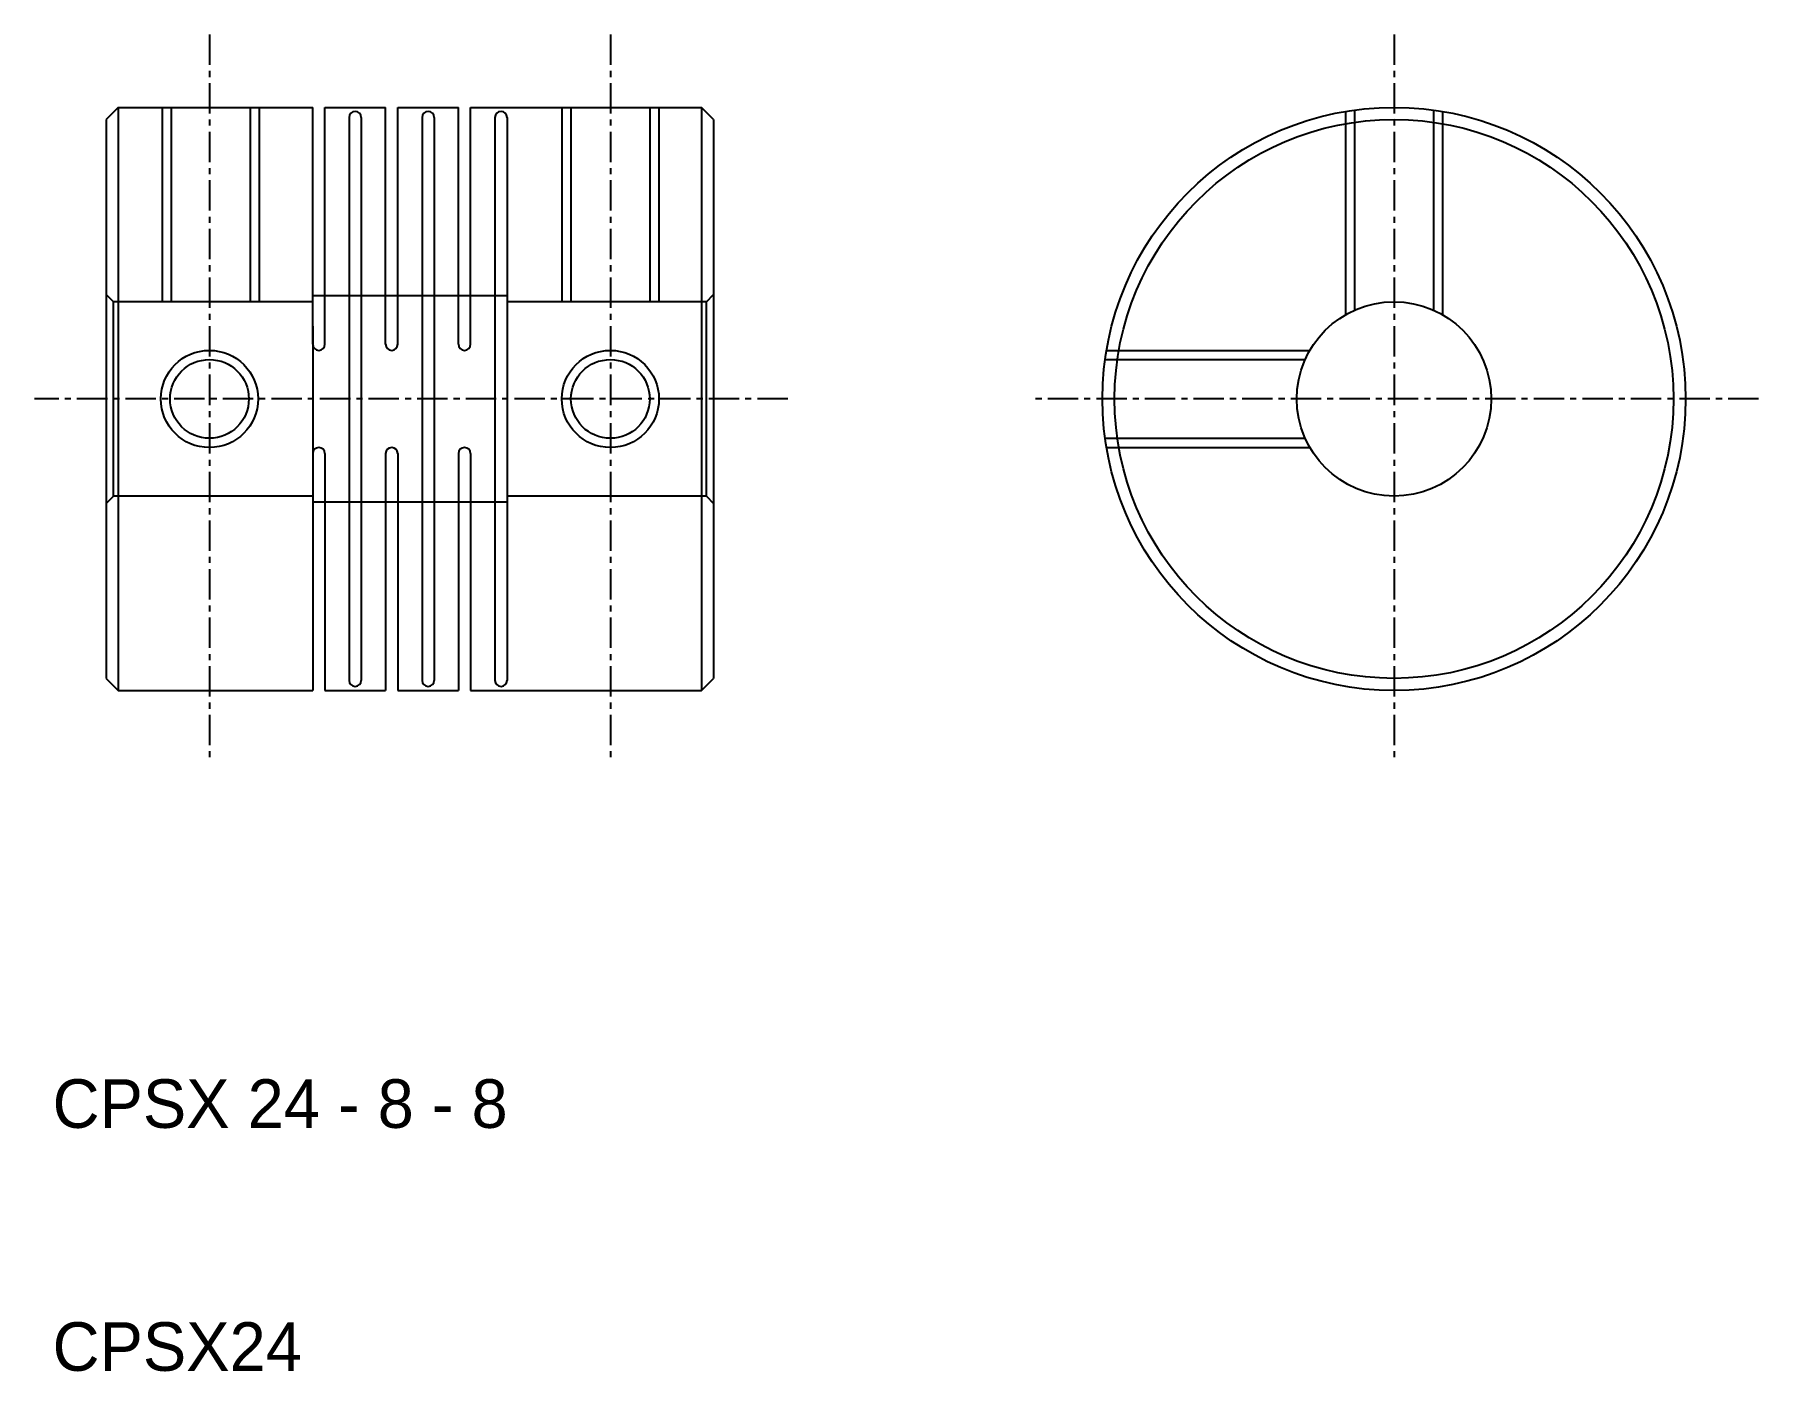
# Model space of a CAD drawing. Extents: x 140.8 to 211.8, y 85.7 to 140.7.
import ezdxf

# ---------------------------------------------------------------- set-up
doc = ezdxf.new("R2010")
doc.units = 0
doc.linetypes.add('CENTER', pattern=[2, 1.25, -0.25, 0.25, -0.25])
doc.linetypes.add('DASHED', pattern=[19.05, 12.7, -6.35])
doc.layers.get('0').update_dxf_attribs({"linetype": 'CONTINUOUS'})
doc.layers.add('CENTER', color=1, linetype='CENTER')

msp = doc.modelspace()

# ---------------------------------------------------------------- linework, layer by layer
for p, q in [((144.294, 137.748), (143.794, 137.248)), ((144.294, 137.748), (144.294, 113.748)), ((144.294, 137.748), (152.294, 137.748)), ((152.294, 127.998), (152.294, 137.748)), ((152.794, 127.998), (152.794, 137.748)), ((152.794, 137.748), (155.294, 137.748)), ((155.294, 127.998), (155.294, 137.748)), ((155.794, 127.998), (155.794, 137.748)), ((155.794, 137.748), (158.294, 137.748)), ((158.294, 127.998), (158.294, 137.748)), ((158.794, 127.998), (158.794, 137.748)), ((158.794, 137.748), (168.294, 137.748)), ((168.294, 137.748), (168.294, 125.748)), ((168.794, 137.248), (168.294, 137.748)), ((143.794, 137.248), (143.794, 114.248)), ((153.794, 137.33), (153.794, 114.166)), ((154.294, 137.33), (154.294, 114.166)), ((156.794, 137.33), (156.794, 114.166)), ((157.294, 137.33), (157.294, 114.166)), ((159.794, 137.33), (159.794, 114.166)), ((160.294, 137.33), (160.294, 125.748)), ((168.794, 137.248), (168.794, 125.748)), ((152.294, 128.748), (152.294, 122.748)), ((160.294, 125.748), (160.294, 114.166)), ((168.294, 125.748), (168.294, 113.748)), ((168.794, 125.748), (168.794, 114.248)), ((152.294, 123.498), (152.294, 113.748)), ((152.794, 123.498), (152.794, 113.748)), ((155.294, 123.498), (155.294, 113.748)), ((155.794, 123.498), (155.794, 113.748)), ((158.294, 123.498), (158.294, 113.748)), ((158.794, 123.498), (158.794, 113.748)), ((143.794, 114.248), (144.294, 113.748)), ((168.294, 113.748), (168.794, 114.248)), ((144.294, 113.748), (152.294, 113.748)), ((152.794, 113.748), (155.294, 113.748)), ((155.794, 113.748), (158.294, 113.748)), ((158.794, 113.748), (168.294, 113.748))]:
    msp.add_line(p, q)
at = {"color": 3, "linetype": 'DASHED'}
for p, q in [((146.094, 137.748), (146.094, 129.748)), ((146.473, 137.748), (146.473, 129.748)), ((149.715, 137.748), (149.715, 129.748)), ((150.094, 137.748), (150.094, 129.748)), ((162.544, 137.748), (162.544, 129.748)), ((162.923, 137.748), (162.923, 129.748)), ((166.165, 137.748), (166.165, 129.748)), ((166.544, 137.748), (166.544, 129.748)), ((194.794, 137.58), (194.794, 129.212)), ((195.173, 137.638), (195.173, 129.405)), ((198.415, 137.638), (198.415, 129.405)), ((198.794, 137.58), (198.794, 129.212)), ((144.094, 129.748), (143.794, 130.048)), ((160.294, 129.998), (152.294, 129.998)), ((168.494, 129.748), (168.794, 130.048)), ((152.294, 129.748), (144.094, 129.748)), ((144.094, 121.748), (144.094, 129.748)), ((168.494, 129.748), (160.294, 129.748)), ((168.494, 121.748), (168.494, 129.748)), ((184.962, 127.748), (193.33, 127.748)), ((184.904, 127.369), (193.138, 127.369)), ((184.904, 124.127), (193.138, 124.127)), ((184.962, 123.748), (193.33, 123.748)), ((144.094, 121.748), (143.794, 121.448)), ((152.294, 121.748), (144.094, 121.748)), ((160.294, 121.498), (152.294, 121.498)), ((168.494, 121.748), (160.294, 121.748)), ((168.494, 121.748), (168.794, 121.448))]:
    msp.add_line(p, q, dxfattribs=at)
for centre, radius in [((196.794, 125.748), 12), ((196.794, 125.748), 11.5), ((196.794, 125.748), 4), ((148.044, 125.748), 1.621), ((164.544, 125.748), 1.621), ((196.794, 125.748), 0.00005)]:
    msp.add_circle(centre, radius)
at = {"color": 3}
for centre in [(148.044, 125.748), (164.544, 125.748)]:
    msp.add_circle(centre, 2, dxfattribs=at)
at = {"color": 3, "linetype": 'DASHED'}
msp.add_circle((196.794, 125.748), 0.00005, dxfattribs=at)
for centre, start, end in [((154.044, 137.33), 0, 180), ((157.044, 137.33), 0, 180), ((160.044, 137.33), 0, 180), ((152.544, 127.998), 180, 0), ((155.544, 127.998), 180, 0), ((158.544, 127.998), 180, 0), ((152.544, 123.498), 0, 180), ((155.544, 123.498), 0, 180), ((158.544, 123.498), 0, 180), ((154.044, 114.166), 180, 0), ((157.044, 114.166), 180, 0), ((160.044, 114.166), 180, 0)]:
    msp.add_arc(centre, 0.25, start, end)
at = {"layer": 'CENTER'}
for p, q in [((148.044, 140.748), (148.044, 110.748)), ((164.544, 140.748), (164.544, 110.748)), ((196.794, 140.748), (196.794, 110.748)), ((171.844, 125.748), (140.844, 125.748)), ((211.794, 125.748), (181.794, 125.748))]:
    msp.add_line(p, q, dxfattribs=at)

# ---------------------------------------------------------------- texts
for s, p in [('CPSX 24 - 8 - 8', (141.59, 95.748)), ('CPSX24', (141.59, 85.748))]:
    msp.add_text(s, height=2).set_placement(p)

doc.saveas('drawing.dxf')
